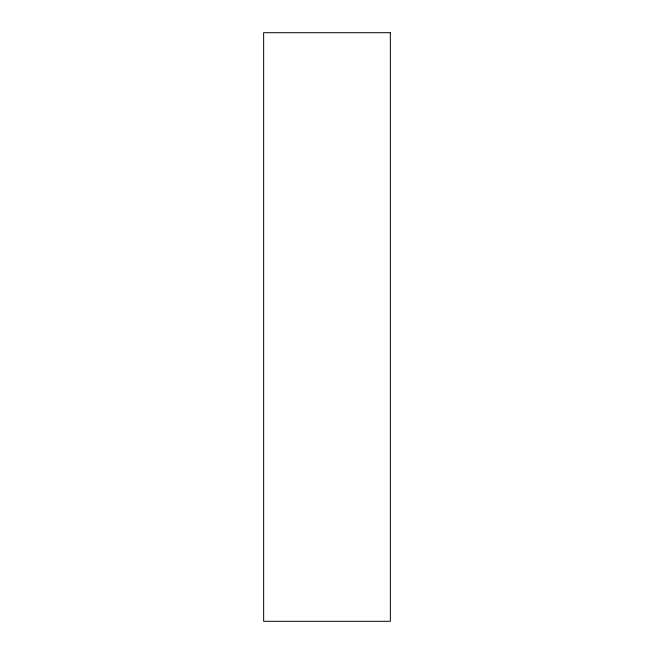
<?xml version="1.0" encoding="UTF-8"?>
<svg xmlns="http://www.w3.org/2000/svg" width="654" height="654" viewBox="0 0 654 654"><rect width="100%" height="100%" fill="white"/><g stroke="black" fill="none" stroke-linecap="round" stroke-linejoin="round"><path stroke-width="0.98" d="M390.356 32.7L263.644 32.7L263.644 621.3L390.356 621.3L390.356 32.7"/></g></svg>
